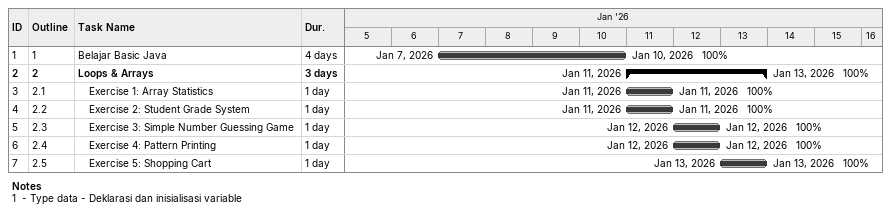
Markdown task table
| ID | WBS | Task | Duration | Start | Finish | % complete |
|---|---|---|---|---|---|---|
| 1 | 1 | Belajar Basic Java | 4d | 2026-01-07 | 2026-01-10 | 100 |
| 2 | 2 | **Loops & Arrays** | 3d | 2026-01-11 | 2026-01-13 | 100 |
| 3 | 2.1 | Exercise 1: Array Statistics | 1d | 2026-01-11 | 2026-01-11 | 100 |
| 4 | 2.2 | Exercise 2: Student Grade System | 1d | 2026-01-11 | 2026-01-11 | 100 |
| 5 | 2.3 | Exercise 3: Simple Number Guessing Game | 1d | 2026-01-12 | 2026-01-12 | 100 |
| 6 | 2.4 | Exercise 4: Pattern Printing | 1d | 2026-01-12 | 2026-01-12 | 100 |
| 7 | 2.5 | Exercise 5: Shopping Cart | 1d | 2026-01-13 | 2026-01-13 | 100 |

Notes
- 1: - Type data - Deklarasi dan inisialisasi variable
